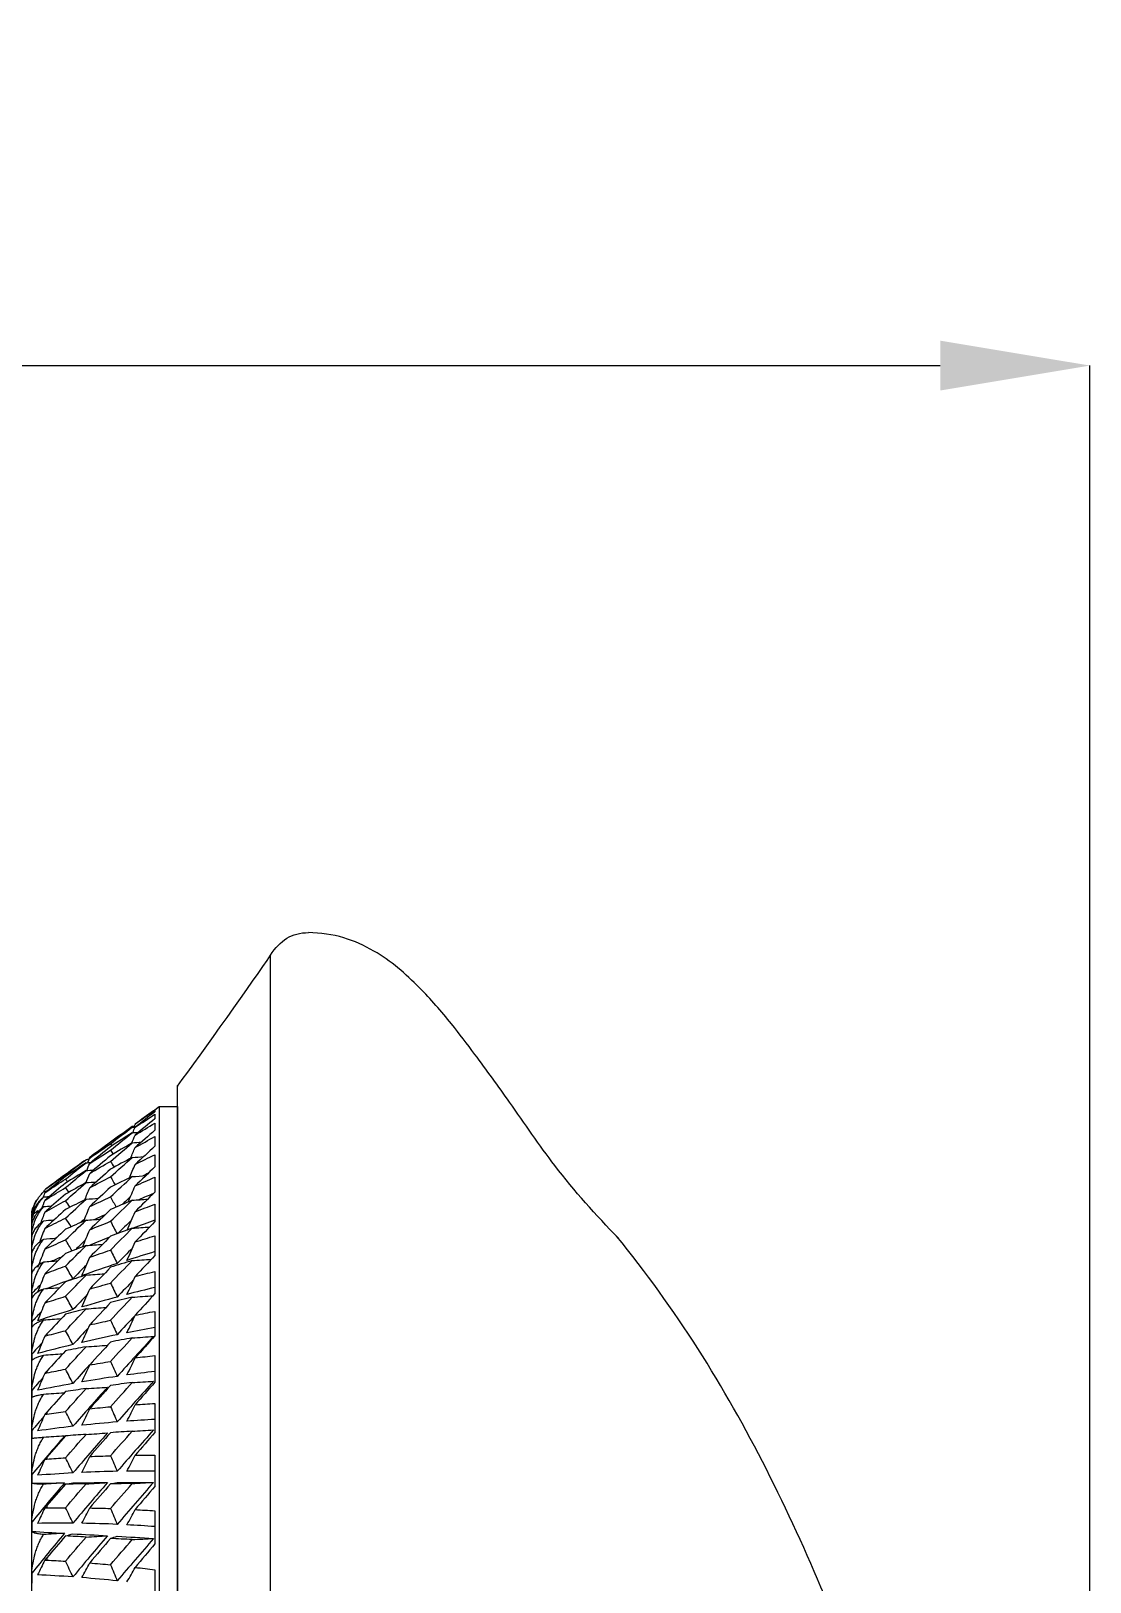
# Model space of a CAD drawing. Extents: x 541 to 1062, y 0 to 382.
# Drawn here: x 780.76 to 809.04, y 308.73 to 350.16 of the extents above; entities that cross this region are included whole.
import ezdxf

# ---------------------------------------------------------------- set-up
doc = ezdxf.new("R2010")
doc.units = 0
doc.header["$LTSCALE"] = 10
doc.header["$MEASUREMENT"] = 0
doc.header["$PDMODE"] = 3
doc.header["$PDSIZE"] = -10
doc.layers.get('0').update_dxf_attribs({"linetype": 'CONTINUOUS'})
doc.layers.get('DEFPOINTS').update_dxf_attribs({"linetype": 'CONTINUOUS'})
doc.layers.add('1', color=7, linetype='CONTINUOUS')
doc.styles.add('Daelim Dimension', font='')
doc.styles.get('Daelim Dimension').set_extended_font_data('NanumGothic')
doc.dimstyles.new('DEFAULT', dxfattribs={"dimscale": 2, "dimtxt": 2, "dimasz": 2, "dimexe": 0, "dimexo": 2, "dimgap": 1, "dimtad": 1, "dimdec": 1, "dimzin": 9, "dimdsep": 46, "dimtxsty": 'Daelim Dimension', "dimcen": 0.5, "dimclrd": 252, "dimclre": 252, "dimclrt": 3, "dimadec": 1, "dimazin": 0, "dimtfac": 1, "dimtdec": 1, "dimtix": 1, "dimtmove": 0, "dimatfit": 3, "dimfxl": 1, "dimtolj": 1, "dimtzin": 1, "dimlwd": 9, "dimlwe": 9, "dimarcsym": 0})

# ---------------------------------------------------------------- blocks, each defined once
blk = doc.blocks.new('*D9')
at = {"color": 5, "linetype": 'ByBlock', "lineweight": 9, "ltscale": 0.5, "transparency": 16777216}
for p, q in [((729.638, 97.539), (729.638, 341.221)), ((733.638, 341.221), (805.042, 341.221)), ((809.042, 265.765), (809.042, 341.221))]:
    blk.add_line(p, q, dxfattribs=at)
at = {"color": 5, "ltscale": 0.5, "transparency": 16777216}
for points in [[(733.638, 341.887), (733.638, 340.554), (729.638, 341.221)], [(805.042, 341.887), (805.042, 340.554), (809.042, 341.221)]]:
    blk.add_solid(points, dxfattribs=at)
at = {"layer": 'DEFPOINTS', "color": 0, "ltscale": 0.5, "transparency": 16777216}
for p in [(809.042, 341.221), (809.042, 261.765), (729.638, 93.539)]:
    blk.add_point(p, dxfattribs=at)
at = {"color": 7, "ltscale": 0.5, "transparency": 16777216, "insert": (769.34, 346.221), "char_height": 6, "attachment_point": 5, "style": 'Daelim Dimension'}
blk.add_mtext('\\A1;79.4', dxfattribs=at)

msp = doc.modelspace()

# ---------------------------------------------------------------- linework, layer by layer
at = {"layer": '1', "color": 7, "linetype": 'Continuous', "lineweight": 18}
for p, q in [((784.03, 321.317), (784.182, 321.427)), ((784.182, 321.427), (784.671, 321.427)), ((784.182, 321.427), (784.182, 230.722)), ((784.671, 321.427), (784.671, 243.767)), ((781.763, 319.669), (781.605, 319.555))]:
    msp.add_line(p, q, dxfattribs=at)
at = {"layer": '1', "color": 7, "linetype": 'Continuous', "lineweight": 13}
for p, q in [((781.183, 319.247), (781.183, 319.246)), ((781.183, 319.167), (781.183, 319.16)), ((781.183, 318.968), (781.183, 318.957)), ((781.183, 318.653), (781.183, 318.636)), ((781.183, 318.22), (781.183, 318.198)), ((781.183, 317.672), (781.183, 317.645)), ((781.183, 317.01), (781.183, 316.978)), ((781.183, 316.236), (781.183, 316.199)), ((781.183, 315.352), (781.183, 315.31)), ((781.183, 314.36), (781.183, 314.313)), ((781.183, 313.263), (781.183, 313.211)), ((781.183, 312.064), (781.183, 312.008)), ((781.183, 310.767), (781.183, 310.706)), ((781.183, 309.374), (781.183, 309.31))]:
    msp.add_line(p, q, dxfattribs=at)
at = {"layer": '1', "color": 7, "linetype": 'Continuous', "lineweight": 18}
msp.add_arc((781.771, 318.44), 1, 162.8793, 180, dxfattribs=at)
for points in [[(787.157, 325.47), (787.418, 325.869), (787.722, 326.074), (788.171, 326.074)], [(784.671, 321.97), (785.329, 322.862), (786.731, 324.82), (787.157, 325.47)], [(783.542, 320.96), (783.718, 321.086), (783.895, 321.212), (784.071, 321.336)], [(784.03, 321.317), (783.868, 321.199), (783.705, 321.08), (783.542, 320.96)], [(784.071, 321.287), (783.895, 321.15), (783.718, 321.012), (783.542, 320.874)], [(783.542, 320.874), (783.718, 320.991), (783.895, 321.107), (784.071, 321.222)], [(784.071, 321.103), (783.895, 320.958), (783.718, 320.812), (783.542, 320.665)], [(784.071, 321.336), (784.071, 321.326), (784.071, 321.31), (784.071, 321.287)], [(784.071, 321.222), (784.071, 321.189), (784.071, 321.149), (784.071, 321.103)], [(782.886, 320.486), (783.077, 320.624), (783.27, 320.762), (783.465, 320.901)], [(783.465, 320.876), (783.27, 320.741), (783.077, 320.607), (782.886, 320.472)], [(782.886, 320.433), (783.077, 320.581), (783.27, 320.728), (783.465, 320.876)], [(783.465, 320.729), (783.27, 320.604), (783.077, 320.479), (782.886, 320.355)], [(782.886, 320.259), (783.077, 320.416), (783.27, 320.572), (783.465, 320.729)], [(783.465, 320.901), (783.483, 320.902), (783.501, 320.903), (783.519, 320.905)], [(783.465, 320.876), (783.495, 320.878), (783.524, 320.881), (783.554, 320.883)], [(783.465, 320.729), (783.522, 320.733), (783.578, 320.738), (783.635, 320.742)], [(783.483, 320.73), (783.503, 320.778), (783.522, 320.826), (783.542, 320.874)], [(783.542, 320.96), (783.531, 320.933), (783.52, 320.906), (783.509, 320.88)], [(783.542, 320.665), (783.718, 320.773), (783.895, 320.879), (784.071, 320.985)], [(784.071, 320.796), (783.895, 320.642), (783.718, 320.488), (783.542, 320.334)], [(784.071, 320.985), (784.071, 320.928), (784.071, 320.865), (784.071, 320.796)], [(782.329, 320.075), (782.515, 320.213), (782.701, 320.35), (782.886, 320.486)], [(782.886, 320.472), (782.701, 320.333), (782.515, 320.193), (782.329, 320.051)], [(782.329, 320.051), (782.515, 320.18), (782.701, 320.307), (782.886, 320.433)], [(782.886, 320.355), (782.701, 320.206), (782.515, 320.057), (782.329, 319.907)], [(782.329, 319.907), (782.515, 320.025), (782.701, 320.143), (782.886, 320.259)], [(782.893, 320.477), (782.891, 320.48), (782.888, 320.483), (782.886, 320.486)], [(783.465, 320.459), (783.27, 320.344), (783.077, 320.23), (782.886, 320.115)], [(782.886, 319.964), (783.077, 320.129), (783.27, 320.294), (783.465, 320.459)], [(782.886, 320.433), (782.899, 320.415), (782.911, 320.397), (782.924, 320.379)], [(782.886, 320.259), (782.908, 320.225), (782.931, 320.19), (782.953, 320.155)], [(783.422, 320.045), (783.462, 320.141), (783.502, 320.237), (783.542, 320.334)], [(783.455, 320.453), (783.484, 320.524), (783.513, 320.594), (783.542, 320.665)], [(783.465, 320.459), (783.546, 320.465), (783.626, 320.472), (783.707, 320.478)], [(783.542, 320.334), (783.718, 320.432), (783.895, 320.529), (784.071, 320.625)], [(784.071, 320.366), (783.895, 320.205), (783.718, 320.044), (783.542, 319.881)], [(784.071, 320.625), (784.071, 320.545), (784.071, 320.458), (784.071, 320.366)], [(781.686, 319.603), (781.865, 319.737), (782.047, 319.872), (782.232, 320.008)], [(782.232, 319.924), (782.046, 319.801), (781.864, 319.679), (781.686, 319.558)], [(781.686, 319.492), (781.865, 319.634), (782.047, 319.778), (782.232, 319.924)], [(782.232, 320.008), (782.073, 319.894), (781.917, 319.781), (781.763, 319.67)], [(782.314, 320.014), (782.287, 320.012), (782.259, 320.01), (782.232, 320.008)], [(782.232, 319.924), (782.275, 319.927), (782.319, 319.931), (782.363, 319.934)], [(782.255, 319.721), (782.28, 319.783), (782.304, 319.845), (782.329, 319.907)], [(782.28, 319.927), (782.296, 319.969), (782.312, 320.01), (782.329, 320.051)], [(782.329, 320.075), (782.321, 320.055), (782.312, 320.034), (782.304, 320.014)], [(782.886, 320.115), (782.701, 319.958), (782.515, 319.801), (782.329, 319.642)], [(782.329, 319.642), (782.515, 319.751), (782.701, 319.858), (782.886, 319.964)], [(783.465, 320.068), (783.27, 319.964), (783.077, 319.859), (782.886, 319.755)], [(782.886, 319.549), (783.077, 319.722), (783.27, 319.895), (783.465, 320.068)], [(782.886, 319.964), (782.918, 319.912), (782.949, 319.859), (782.981, 319.807)], [(783.39, 319.52), (783.441, 319.64), (783.491, 319.761), (783.542, 319.881)], [(783.465, 320.068), (783.567, 320.076), (783.669, 320.083), (783.771, 320.091)], [(783.542, 319.881), (783.718, 319.969), (783.895, 320.056), (784.071, 320.142)], [(784.071, 320.142), (784.071, 320.039), (784.071, 319.93), (784.071, 319.814)], [(781.183, 319.246), (781.351, 319.366), (781.519, 319.485), (781.686, 319.603)], [(781.686, 319.558), (781.518, 319.428), (781.351, 319.298), (781.183, 319.167)], [(781.606, 319.555), (781.465, 319.453), (781.324, 319.35), (781.183, 319.247)], [(781.183, 319.16), (781.351, 319.272), (781.519, 319.382), (781.686, 319.492)], [(782.232, 319.719), (782.046, 319.606), (781.864, 319.494), (781.686, 319.383)], [(781.686, 319.261), (781.865, 319.413), (782.047, 319.565), (782.232, 319.719)], [(781.686, 319.603), (781.694, 319.593), (781.702, 319.584), (781.71, 319.574)], [(781.742, 319.418), (781.724, 319.442), (781.705, 319.467), (781.686, 319.492)], [(782.23, 319.394), (782.263, 319.477), (782.296, 319.559), (782.329, 319.642)], [(782.232, 319.719), (782.301, 319.725), (782.37, 319.73), (782.439, 319.736)], [(782.886, 319.755), (782.701, 319.59), (782.515, 319.425), (782.329, 319.258)], [(782.329, 319.258), (782.515, 319.356), (782.701, 319.453), (782.886, 319.549)], [(783.465, 319.556), (783.27, 319.462), (783.077, 319.369), (782.886, 319.276)], [(782.886, 319.014), (783.077, 319.195), (783.27, 319.375), (783.465, 319.556)], [(782.886, 319.549), (782.927, 319.478), (782.967, 319.406), (783.008, 319.335)], [(783.397, 319.537), (783.386, 319.527), (783.376, 319.518), (783.365, 319.508)], [(783.465, 319.556), (783.586, 319.565), (783.708, 319.574), (783.829, 319.583)], [(784.071, 319.814), (783.895, 319.647), (783.718, 319.478), (783.542, 319.309)], [(783.542, 319.309), (783.718, 319.387), (783.895, 319.463), (784.071, 319.539)], [(783.893, 319.645), (783.848, 319.623), (783.803, 319.601), (783.758, 319.579)], [(784.071, 319.539), (784.071, 319.413), (784.071, 319.281), (784.071, 319.143)], [(781.129, 319.121), (781.111, 319.075), (781.094, 319.03), (781.077, 318.984)], [(781.117, 319.172), (781.109, 319.172), (781.102, 319.171), (781.095, 319.171)], [(781.166, 319.153), (781.142, 319.151), (781.118, 319.149), (781.095, 319.147)], [(781.242, 319.017), (781.193, 319.013), (781.144, 319.009), (781.095, 319.005)], [(781.129, 319.204), (781.122, 319.185), (781.115, 319.167), (781.108, 319.148)], [(781.183, 319.247), (781.165, 319.233), (781.147, 319.219), (781.129, 319.204)], [(781.129, 319.204), (781.147, 319.219), (781.165, 319.233), (781.183, 319.246)], [(781.183, 319.167), (781.165, 319.152), (781.147, 319.137), (781.129, 319.121)], [(781.129, 319.121), (781.147, 319.135), (781.165, 319.148), (781.183, 319.16)], [(781.686, 319.383), (781.518, 319.246), (781.351, 319.107), (781.183, 318.968)], [(781.183, 318.957), (781.351, 319.059), (781.519, 319.161), (781.686, 319.261)], [(781.686, 319.089), (781.518, 318.945), (781.351, 318.799), (781.183, 318.653)], [(782.232, 319.395), (782.046, 319.292), (781.864, 319.19), (781.686, 319.089)], [(781.686, 318.913), (781.865, 319.072), (782.047, 319.233), (782.232, 319.395)], [(781.773, 319.139), (781.744, 319.179), (781.715, 319.22), (781.686, 319.261)], [(782.199, 318.936), (782.242, 319.043), (782.286, 319.151), (782.329, 319.258)], [(782.232, 319.395), (782.323, 319.402), (782.415, 319.41), (782.507, 319.417)], [(782.886, 319.276), (782.701, 319.103), (782.515, 318.93), (782.329, 318.755)], [(782.329, 318.755), (782.515, 318.843), (782.701, 318.929), (782.886, 319.014)], [(782.886, 319.014), (782.936, 318.923), (782.985, 318.832), (783.034, 318.741)], [(783.419, 319.02), (783.345, 318.951), (783.272, 318.881), (783.199, 318.812)], [(783.359, 318.88), (783.42, 319.023), (783.481, 319.166), (783.542, 319.309)], [(784.071, 319.143), (783.895, 318.969), (783.718, 318.794), (783.542, 318.618)], [(784.034, 319.106), (783.904, 319.051), (783.775, 318.996), (783.645, 318.94)], [(780.782, 318.586), (780.79, 318.639), (780.801, 318.688), (780.815, 318.734)], [(780.948, 318.645), (780.892, 318.601), (780.837, 318.558), (780.782, 318.515)], [(781.129, 318.602), (781.088, 318.496), (781.047, 318.39), (781.007, 318.284)], [(781.129, 318.92), (781.099, 318.842), (781.069, 318.764), (781.039, 318.686)], [(781.31, 318.763), (781.238, 318.757), (781.166, 318.752), (781.095, 318.746)], [(781.183, 318.968), (781.165, 318.953), (781.147, 318.937), (781.129, 318.92)], [(781.129, 318.92), (781.147, 318.933), (781.165, 318.946), (781.183, 318.957)], [(781.183, 318.653), (781.165, 318.637), (781.147, 318.62), (781.129, 318.602)], [(781.129, 318.602), (781.147, 318.614), (781.165, 318.626), (781.183, 318.636)], [(781.183, 318.636), (781.351, 318.729), (781.519, 318.821), (781.686, 318.913)], [(781.686, 318.678), (781.518, 318.526), (781.351, 318.373), (781.183, 318.22)], [(782.232, 318.952), (782.046, 318.86), (781.864, 318.768), (781.686, 318.678)], [(781.686, 318.447), (781.865, 318.614), (782.047, 318.782), (782.232, 318.952)], [(781.803, 318.737), (781.764, 318.796), (781.725, 318.854), (781.686, 318.913)], [(782.17, 318.365), (782.223, 318.495), (782.276, 318.625), (782.329, 318.755)], [(782.232, 318.952), (782.344, 318.961), (782.456, 318.97), (782.568, 318.978)], [(782.886, 318.677), (782.701, 318.498), (782.515, 318.317), (782.329, 318.136)], [(783.465, 318.925), (783.27, 318.842), (783.077, 318.76), (782.886, 318.677)], [(782.886, 318.362), (783.077, 318.549), (783.27, 318.737), (783.465, 318.925)], [(783.329, 318.126), (783.4, 318.29), (783.471, 318.454), (783.542, 318.618)], [(783.465, 318.925), (783.604, 318.935), (783.743, 318.945), (783.882, 318.955)], [(783.542, 318.618), (783.718, 318.685), (783.895, 318.751), (784.071, 318.816)], [(784.071, 318.816), (784.071, 318.668), (784.071, 318.514), (784.071, 318.354)], [(780.782, 318.586), (780.782, 318.585), (780.782, 318.583), (780.782, 318.581)], [(780.782, 318.515), (780.782, 318.507), (780.782, 318.498), (780.782, 318.489)], [(780.782, 318.328), (780.782, 318.313), (780.782, 318.297), (780.782, 318.28)], [(781.371, 318.391), (781.279, 318.384), (781.187, 318.377), (781.095, 318.37)], [(781.183, 318.22), (781.165, 318.203), (781.147, 318.186), (781.129, 318.168)], [(781.129, 318.168), (781.147, 318.179), (781.165, 318.189), (781.183, 318.198)], [(781.183, 318.198), (781.351, 318.282), (781.519, 318.365), (781.686, 318.447)], [(781.832, 318.215), (781.783, 318.292), (781.735, 318.369), (781.686, 318.447)], [(782.232, 318.392), (782.046, 318.31), (781.864, 318.23), (781.686, 318.15)], [(781.686, 317.865), (781.865, 318.039), (782.047, 318.215), (782.232, 318.392)], [(782.197, 318.432), (782.16, 318.397), (782.122, 318.363), (782.085, 318.328)], [(782.232, 318.392), (782.362, 318.402), (782.493, 318.412), (782.623, 318.422)], [(782.329, 318.136), (782.515, 318.213), (782.701, 318.288), (782.886, 318.362)], [(782.739, 318.537), (782.649, 318.496), (782.56, 318.455), (782.47, 318.413)], [(782.886, 318.362), (782.944, 318.25), (783.002, 318.139), (783.059, 318.027)], [(783.443, 318.389), (783.323, 318.271), (783.203, 318.154), (783.084, 318.036)], [(783.465, 318.176), (783.62, 318.187), (783.776, 318.199), (783.931, 318.21)], [(784.071, 318.395), (783.877, 318.324), (783.683, 318.253), (783.489, 318.179)], [(784.071, 318.354), (783.895, 318.173), (783.718, 317.992), (783.542, 317.81)], [(780.782, 318.025), (780.782, 318.002), (780.782, 317.979), (780.782, 317.956)], [(781.129, 318.168), (781.078, 318.038), (781.028, 317.908), (780.978, 317.778)], [(781.426, 317.903), (781.316, 317.895), (781.205, 317.886), (781.095, 317.877)], [(781.686, 318.15), (781.518, 317.991), (781.351, 317.832), (781.183, 317.672)], [(781.183, 317.645), (781.351, 317.719), (781.519, 317.793), (781.686, 317.865)], [(781.451, 317.927), (781.433, 317.919), (781.416, 317.91), (781.398, 317.901)], [(781.86, 317.573), (781.802, 317.67), (781.744, 317.768), (781.686, 317.865)], [(782.217, 317.867), (782.129, 317.781), (782.042, 317.695), (781.956, 317.61)], [(782.141, 317.681), (782.204, 317.833), (782.266, 317.984), (782.329, 318.136)], [(782.886, 317.963), (782.701, 317.776), (782.515, 317.589), (782.329, 317.401)], [(782.857, 317.935), (782.684, 317.867), (782.51, 317.797), (782.335, 317.726)], [(783.465, 318.176), (783.27, 318.105), (783.077, 318.034), (782.886, 317.963)], [(782.886, 317.594), (783.077, 317.788), (783.27, 317.982), (783.465, 318.176)], [(783.325, 317.319), (783.398, 317.483), (783.47, 317.647), (783.542, 317.81)], [(783.542, 317.81), (783.718, 317.867), (783.895, 317.922), (784.071, 317.976)], [(784.071, 317.976), (784.071, 317.807), (784.071, 317.631), (784.071, 317.449)], [(780.782, 317.607), (780.782, 317.578), (780.782, 317.547), (780.782, 317.516)], [(781.129, 317.618), (781.065, 317.455), (781.001, 317.292), (780.937, 317.129)], [(781.183, 317.672), (781.165, 317.655), (781.147, 317.636), (781.129, 317.618)], [(781.129, 317.618), (781.147, 317.628), (781.165, 317.637), (781.183, 317.645)], [(781.686, 317.506), (781.518, 317.341), (781.351, 317.176), (781.183, 317.01)], [(781.592, 317.415), (781.491, 317.372), (781.392, 317.329), (781.294, 317.286)], [(782.232, 317.716), (782.046, 317.645), (781.864, 317.575), (781.686, 317.506)], [(781.686, 317.168), (781.865, 317.349), (782.047, 317.531), (782.232, 317.716)], [(782.123, 316.912), (782.192, 317.075), (782.26, 317.238), (782.329, 317.401)], [(782.232, 317.716), (782.379, 317.727), (782.527, 317.738), (782.674, 317.749)], [(782.329, 317.401), (782.515, 317.467), (782.701, 317.531), (782.886, 317.594)], [(782.886, 317.594), (782.946, 317.474), (783.005, 317.354), (783.064, 317.234)], [(783.47, 317.647), (783.334, 317.509), (783.199, 317.372), (783.064, 317.234)], [(784.071, 317.552), (783.823, 317.477), (783.574, 317.399), (783.325, 317.319)], [(784.071, 317.449), (783.895, 317.263), (783.718, 317.076), (783.542, 316.888)], [(780.782, 317.075), (780.782, 317.039), (780.782, 317.002), (780.782, 316.964)], [(781.129, 316.954), (781.065, 316.793), (781.001, 316.633), (780.937, 316.472)], [(781.477, 317.3), (781.349, 317.29), (781.222, 317.28), (781.095, 317.271)], [(781.183, 317.01), (781.165, 316.992), (781.147, 316.973), (781.129, 316.954)], [(781.129, 316.954), (781.147, 316.963), (781.165, 316.971), (781.183, 316.978)], [(781.183, 316.978), (781.351, 317.042), (781.519, 317.106), (781.686, 317.168)], [(781.882, 316.826), (781.817, 316.94), (781.751, 317.054), (781.686, 317.168)], [(782.24, 317.191), (782.119, 317.069), (782, 316.947), (781.882, 316.826)], [(783.064, 317.234), (782.751, 317.131), (782.437, 317.024), (782.123, 316.912)], [(782.232, 316.925), (782.395, 316.937), (782.558, 316.949), (782.721, 316.961)], [(782.886, 317.133), (782.701, 316.94), (782.515, 316.747), (782.329, 316.553)], [(783.465, 317.312), (783.27, 317.252), (783.077, 317.193), (782.886, 317.133)], [(782.886, 316.712), (783.077, 316.912), (783.27, 317.112), (783.465, 317.312)], [(783.465, 317.312), (783.635, 317.324), (783.806, 317.336), (783.976, 317.348)], [(783.542, 316.888), (783.718, 316.934), (783.895, 316.979), (784.071, 317.022)], [(784.071, 317.022), (784.071, 316.831), (784.071, 316.633), (784.071, 316.43)], [(781.015, 316.669), (780.936, 316.59), (780.859, 316.51), (780.782, 316.431)], [(781.523, 316.583), (781.38, 316.572), (781.237, 316.562), (781.095, 316.551)], [(781.882, 316.826), (781.63, 316.735), (781.388, 316.645), (781.155, 316.556)], [(781.686, 316.749), (781.518, 316.578), (781.351, 316.407), (781.183, 316.236)], [(782.232, 316.925), (782.046, 316.866), (781.864, 316.807), (781.686, 316.749)], [(781.686, 316.359), (781.865, 316.546), (782.047, 316.735), (782.232, 316.925)], [(782.123, 316.074), (782.192, 316.234), (782.26, 316.393), (782.329, 316.553)], [(782.329, 316.553), (782.515, 316.607), (782.701, 316.661), (782.886, 316.712)], [(782.886, 316.712), (782.946, 316.588), (783.005, 316.463), (783.064, 316.339)], [(783.5, 316.797), (783.354, 316.644), (783.209, 316.491), (783.064, 316.339)], [(783.325, 316.408), (783.398, 316.568), (783.47, 316.728), (783.542, 316.888)], [(784.071, 316.595), (783.823, 316.535), (783.574, 316.473), (783.325, 316.408)], [(780.782, 316.431), (780.782, 316.388), (780.782, 316.344), (780.782, 316.299)], [(781.129, 316.178), (781.065, 316.02), (781.001, 315.863), (780.937, 315.706)], [(781.183, 316.236), (781.165, 316.217), (781.147, 316.198), (781.129, 316.178)], [(781.129, 316.178), (781.147, 316.186), (781.165, 316.193), (781.183, 316.199)], [(781.183, 316.199), (781.351, 316.253), (781.519, 316.306), (781.686, 316.359)], [(781.882, 316.002), (781.817, 316.121), (781.751, 316.24), (781.686, 316.359)], [(782.266, 316.407), (782.136, 316.271), (782.008, 316.136), (781.882, 316.002)], [(783.064, 316.339), (782.751, 316.255), (782.437, 316.167), (782.123, 316.074)], [(782.886, 316.191), (782.701, 315.992), (782.515, 315.793), (782.329, 315.594)], [(783.465, 316.335), (783.27, 316.287), (783.077, 316.239), (782.886, 316.191)], [(782.886, 315.719), (783.077, 315.924), (783.27, 316.129), (783.465, 316.335)], [(783.465, 316.335), (783.65, 316.348), (783.834, 316.361), (784.019, 316.373)], [(784.071, 316.43), (783.895, 316.239), (783.718, 316.047), (783.542, 315.854)], [(781.033, 315.943), (780.948, 315.854), (780.865, 315.765), (780.782, 315.677)], [(781.882, 316.002), (781.551, 315.903), (781.236, 315.803), (780.937, 315.706)], [(781.566, 315.755), (781.409, 315.743), (781.252, 315.732), (781.095, 315.72)], [(781.686, 315.88), (781.518, 315.705), (781.351, 315.528), (781.183, 315.352)], [(782.232, 316.023), (782.046, 315.975), (781.864, 315.927), (781.686, 315.88)], [(781.686, 315.439), (781.865, 315.632), (782.047, 315.826), (782.232, 316.023)], [(782.232, 316.023), (782.41, 316.036), (782.588, 316.049), (782.765, 316.061)], [(782.329, 315.594), (782.515, 315.637), (782.701, 315.679), (782.886, 315.719)], [(782.886, 315.719), (782.946, 315.59), (783.005, 315.462), (783.064, 315.333)], [(783.535, 315.841), (783.377, 315.671), (783.22, 315.502), (783.064, 315.333)], [(783.325, 315.386), (783.398, 315.542), (783.47, 315.698), (783.542, 315.854)], [(783.542, 315.854), (783.718, 315.889), (783.895, 315.923), (784.071, 315.955)], [(784.071, 315.955), (784.071, 315.743), (784.071, 315.525), (784.071, 315.301)], [(780.782, 315.677), (780.782, 315.626), (780.782, 315.575), (780.782, 315.524)], [(781.129, 315.292), (781.065, 315.138), (781.001, 314.984), (780.937, 314.83)], [(781.183, 315.352), (781.165, 315.332), (781.147, 315.312), (781.129, 315.292)], [(781.129, 315.292), (781.147, 315.299), (781.165, 315.305), (781.183, 315.31)], [(781.183, 315.31), (781.351, 315.354), (781.519, 315.397), (781.686, 315.439)], [(781.882, 315.069), (781.817, 315.192), (781.751, 315.316), (781.686, 315.439)], [(782.295, 315.518), (782.156, 315.368), (782.018, 315.218), (781.882, 315.069)], [(782.123, 315.126), (782.192, 315.282), (782.26, 315.438), (782.329, 315.594)], [(783.064, 315.333), (782.751, 315.269), (782.437, 315.2), (782.123, 315.126)], [(784.036, 315.286), (783.707, 314.929), (783.383, 314.574), (783.064, 314.22)], [(784.071, 315.527), (783.823, 315.482), (783.574, 315.436), (783.325, 315.386)], [(783.465, 315.248), (783.655, 315.261), (783.846, 315.273), (784.036, 315.286)], [(784.071, 315.301), (783.895, 315.105), (783.718, 314.909), (783.542, 314.712)], [(781.053, 315.111), (780.962, 315.011), (780.871, 314.912), (780.782, 314.814)], [(781.882, 315.069), (781.551, 314.99), (781.236, 314.91), (780.937, 314.83)], [(781.686, 314.902), (781.518, 314.722), (781.351, 314.541), (781.183, 314.36)], [(782.232, 315.011), (782.046, 314.975), (781.864, 314.938), (781.686, 314.902)], [(781.686, 314.411), (781.865, 314.609), (782.047, 314.809), (782.232, 315.011)], [(782.232, 315.011), (782.423, 315.024), (782.614, 315.038), (782.805, 315.051)], [(782.886, 315.138), (782.701, 314.935), (782.515, 314.731), (782.329, 314.527)], [(783.465, 315.248), (783.27, 315.212), (783.077, 315.175), (782.886, 315.138)], [(782.886, 314.617), (783.077, 314.827), (783.27, 315.037), (783.465, 315.248)], [(780.782, 314.814), (780.782, 314.756), (780.782, 314.699), (780.782, 314.64)], [(781.607, 314.817), (781.436, 314.805), (781.265, 314.793), (781.095, 314.781)], [(782.325, 314.524), (782.175, 314.358), (782.027, 314.193), (781.882, 314.029)], [(782.123, 314.072), (782.192, 314.223), (782.26, 314.375), (782.329, 314.527)], [(782.329, 314.527), (782.515, 314.558), (782.701, 314.588), (782.886, 314.617)], [(782.886, 314.617), (782.946, 314.485), (783.005, 314.352), (783.064, 314.22)], [(783.325, 314.257), (783.398, 314.408), (783.47, 314.56), (783.542, 314.712)], [(783.542, 314.712), (783.718, 314.735), (783.895, 314.758), (784.071, 314.779)], [(784.071, 314.779), (784.071, 314.547), (784.071, 314.308), (784.071, 314.064)], [(781.077, 314.177), (780.977, 314.066), (780.879, 313.955), (780.782, 313.844)], [(781.129, 314.299), (781.065, 314.148), (781.001, 313.998), (780.937, 313.848)], [(781.183, 314.36), (781.165, 314.34), (781.147, 314.319), (781.129, 314.299)], [(781.129, 314.299), (781.147, 314.304), (781.165, 314.309), (781.183, 314.313)], [(781.183, 314.313), (781.351, 314.347), (781.519, 314.38), (781.686, 314.411)], [(781.882, 314.029), (781.817, 314.157), (781.751, 314.284), (781.686, 314.411)], [(783.064, 314.22), (782.751, 314.175), (782.437, 314.126), (782.123, 314.072)], [(783.465, 314.053), (783.27, 314.029), (783.077, 314.004), (782.886, 313.979)], [(782.886, 313.409), (783.077, 313.623), (783.27, 313.838), (783.465, 314.053)], [(784.036, 314.09), (783.707, 313.726), (783.383, 313.364), (783.064, 313.002)], [(784.071, 314.35), (783.823, 314.322), (783.574, 314.291), (783.325, 314.257)], [(783.465, 314.053), (783.655, 314.066), (783.846, 314.078), (784.036, 314.09)], [(784.071, 314.064), (783.895, 313.864), (783.718, 313.664), (783.542, 313.463)], [(780.782, 313.844), (780.782, 313.781), (780.782, 313.716), (780.782, 313.651)], [(781.882, 314.029), (781.551, 313.97), (781.236, 313.91), (780.937, 313.848)], [(781.645, 313.774), (781.462, 313.761), (781.278, 313.748), (781.095, 313.736)], [(781.686, 313.818), (781.518, 313.634), (781.351, 313.448), (781.183, 313.263)], [(782.232, 313.892), (782.046, 313.868), (781.864, 313.843), (781.686, 313.818)], [(781.686, 313.278), (781.865, 313.481), (782.047, 313.686), (782.232, 313.892)], [(782.805, 313.931), (782.488, 313.577), (782.18, 313.228), (781.882, 312.886)], [(782.232, 313.892), (782.423, 313.905), (782.614, 313.918), (782.805, 313.931)], [(782.886, 313.979), (782.701, 313.771), (782.515, 313.563), (782.329, 313.354)], [(781.183, 313.263), (781.165, 313.242), (781.147, 313.222), (781.129, 313.2)], [(781.183, 313.211), (781.351, 313.235), (781.519, 313.257), (781.686, 313.278)], [(781.882, 312.886), (781.817, 313.017), (781.751, 313.148), (781.686, 313.278)], [(782.123, 312.913), (782.192, 313.06), (782.26, 313.207), (782.329, 313.354)], [(782.329, 313.354), (782.515, 313.374), (782.701, 313.392), (782.886, 313.409)], [(782.886, 313.409), (782.946, 313.274), (783.005, 313.138), (783.064, 313.002)], [(783.325, 313.023), (783.398, 313.169), (783.47, 313.316), (783.542, 313.463)], [(783.542, 313.463), (783.718, 313.476), (783.895, 313.487), (784.071, 313.497)], [(784.071, 313.497), (784.071, 313.245), (784.071, 312.987), (784.071, 312.724)], [(781.104, 313.145), (780.996, 313.02), (780.888, 312.895), (780.782, 312.771)], [(781.129, 313.2), (781.065, 313.055), (781.001, 312.909), (780.937, 312.763)], [(781.882, 312.886), (781.551, 312.847), (781.236, 312.806), (780.937, 312.763)], [(781.129, 313.2), (781.147, 313.205), (781.165, 313.209), (781.183, 313.211)], [(783.064, 313.002), (782.751, 312.977), (782.437, 312.947), (782.123, 312.913)], [(784.071, 313.069), (783.823, 313.056), (783.574, 313.041), (783.325, 313.023)], [(780.782, 312.771), (780.782, 312.701), (780.782, 312.631), (780.782, 312.559)], [(781.655, 312.624), (781.355, 312.277), (781.064, 311.935), (780.782, 311.598)], [(781.655, 312.624), (781.468, 312.612), (781.281, 312.599), (781.095, 312.587)], [(781.686, 312.631), (781.518, 312.442), (781.351, 312.253), (781.183, 312.064)], [(782.232, 312.67), (782.046, 312.657), (781.864, 312.644), (781.686, 312.631)], [(781.686, 312.044), (781.865, 312.251), (782.047, 312.459), (782.232, 312.67)], [(782.805, 312.708), (782.488, 312.346), (782.18, 311.991), (781.882, 311.641)], [(782.232, 312.67), (782.423, 312.683), (782.614, 312.695), (782.805, 312.708)], [(782.886, 312.716), (782.701, 312.504), (782.515, 312.292), (782.329, 312.079)], [(783.465, 312.754), (783.27, 312.742), (783.077, 312.729), (782.886, 312.716)], [(782.886, 312.099), (783.077, 312.317), (783.27, 312.535), (783.465, 312.754)], [(784.036, 312.79), (783.707, 312.42), (783.383, 312.051), (783.064, 311.684)], [(783.465, 312.754), (783.655, 312.766), (783.846, 312.778), (784.036, 312.79)], [(784.071, 312.724), (783.895, 312.52), (783.718, 312.316), (783.542, 312.112)], [(781.129, 312.001), (781.065, 311.859), (781.001, 311.718), (780.937, 311.577)], [(781.183, 312.064), (781.165, 312.043), (781.147, 312.022), (781.129, 312.001)], [(781.129, 312.001), (781.147, 312.004), (781.165, 312.007), (781.183, 312.008)], [(781.183, 312.008), (781.351, 312.021), (781.519, 312.033), (781.686, 312.044)], [(781.882, 311.641), (781.817, 311.775), (781.751, 311.909), (781.686, 312.044)], [(782.123, 311.653), (782.192, 311.795), (782.26, 311.937), (782.329, 312.079)], [(782.329, 312.079), (782.515, 312.087), (782.701, 312.094), (782.886, 312.099)], [(782.886, 312.099), (782.946, 311.961), (783.005, 311.822), (783.064, 311.684)], [(783.325, 311.687), (783.398, 311.829), (783.47, 311.97), (783.542, 312.112)], [(783.542, 312.112), (783.718, 312.113), (783.895, 312.113), (784.071, 312.112)], [(784.071, 312.112), (784.071, 311.841), (784.071, 311.564), (784.071, 311.282)], [(780.782, 311.598), (780.782, 311.522), (780.782, 311.445), (780.782, 311.367)], [(781.882, 311.641), (781.551, 311.623), (781.236, 311.601), (780.937, 311.577)], [(783.064, 311.684), (782.751, 311.678), (782.437, 311.668), (782.123, 311.653)], [(784.071, 311.687), (783.823, 311.69), (783.574, 311.69), (783.325, 311.687)], [(780.782, 311.367), (781.064, 311.369), (781.355, 311.372), (781.655, 311.374)], [(781.655, 311.374), (781.355, 311.02), (781.064, 310.671), (780.782, 310.327)], [(781.655, 311.374), (781.468, 311.362), (781.281, 311.35), (781.095, 311.338)], [(781.686, 311.343), (781.518, 311.151), (781.351, 310.959), (781.183, 310.767)], [(781.686, 311.343), (781.751, 311.354), (781.816, 311.365), (781.881, 311.376)], [(782.232, 311.348), (782.046, 311.346), (781.864, 311.344), (781.686, 311.343)], [(781.686, 310.711), (781.865, 310.921), (782.047, 311.133), (782.232, 311.348)], [(781.881, 311.376), (782.18, 311.379), (782.488, 311.381), (782.805, 311.384)], [(782.805, 311.384), (782.488, 311.016), (782.18, 310.654), (781.882, 310.299)], [(782.232, 311.348), (782.423, 311.36), (782.614, 311.372), (782.805, 311.384)], [(782.886, 311.352), (782.701, 311.137), (782.515, 310.921), (782.329, 310.705)], [(782.886, 311.352), (782.946, 311.363), (783.005, 311.374), (783.064, 311.385)], [(783.465, 311.355), (783.27, 311.354), (783.077, 311.353), (782.886, 311.352)], [(782.886, 310.691), (783.077, 310.912), (783.27, 311.133), (783.465, 311.355)], [(784.036, 311.389), (783.707, 311.014), (783.383, 310.64), (783.064, 310.267)], [(783.064, 311.385), (783.383, 311.387), (783.707, 311.389), (784.036, 311.389)], [(783.465, 311.355), (783.655, 311.366), (783.846, 311.378), (784.036, 311.389)], [(784.071, 311.282), (783.895, 311.076), (783.718, 310.869), (783.542, 310.662)], [(781.183, 310.767), (781.165, 310.745), (781.147, 310.724), (781.129, 310.702)], [(780.782, 310.327), (780.782, 310.245), (780.782, 310.162), (780.782, 310.079)], [(781.129, 310.702), (781.065, 310.566), (781.001, 310.43), (780.937, 310.294)], [(781.129, 310.702), (781.147, 310.705), (781.165, 310.706), (781.183, 310.706)], [(781.183, 310.706), (781.351, 310.709), (781.519, 310.71), (781.686, 310.711)], [(781.882, 310.299), (781.817, 310.436), (781.751, 310.573), (781.686, 310.711)], [(782.123, 310.296), (782.192, 310.432), (782.26, 310.569), (782.329, 310.705)], [(782.329, 310.705), (782.515, 310.702), (782.701, 310.697), (782.886, 310.691)], [(782.886, 310.691), (782.946, 310.55), (783.005, 310.408), (783.064, 310.267)], [(783.325, 310.254), (783.398, 310.39), (783.47, 310.526), (783.542, 310.662)], [(783.542, 310.662), (783.718, 310.652), (783.895, 310.641), (784.071, 310.629)], [(784.071, 310.629), (784.071, 310.339), (784.071, 310.044), (784.071, 309.745)], [(780.782, 310.079), (781.064, 310.062), (781.355, 310.045), (781.655, 310.028)], [(781.655, 310.028), (781.355, 309.667), (781.064, 309.312), (780.782, 308.962)], [(781.882, 310.299), (781.551, 310.302), (781.236, 310.3), (780.937, 310.294)], [(781.655, 310.028), (781.468, 310.016), (781.281, 310.004), (781.095, 309.993)], [(781.686, 309.958), (781.518, 309.764), (781.351, 309.569), (781.183, 309.374)], [(781.686, 309.958), (781.751, 309.977), (781.816, 309.996), (781.881, 310.015)], [(782.232, 309.928), (782.046, 309.938), (781.864, 309.948), (781.686, 309.958)], [(781.686, 309.282), (781.865, 309.496), (782.047, 309.711), (782.232, 309.928)], [(781.881, 310.015), (782.18, 309.998), (782.488, 309.981), (782.805, 309.963)], [(782.805, 309.963), (782.488, 309.59), (782.18, 309.223), (781.882, 308.863)], [(783.064, 310.267), (782.751, 310.281), (782.437, 310.291), (782.123, 310.296)], [(782.232, 309.928), (782.423, 309.94), (782.614, 309.951), (782.805, 309.963)], [(782.886, 309.892), (782.946, 309.911), (783.005, 309.93), (783.064, 309.948)], [(783.064, 309.948), (783.383, 309.93), (783.707, 309.911), (784.036, 309.892)], [(784.071, 310.207), (783.823, 310.225), (783.574, 310.241), (783.325, 310.254)], [(782.886, 309.892), (782.701, 309.674), (782.515, 309.455), (782.329, 309.237)], [(783.465, 309.859), (783.27, 309.87), (783.077, 309.881), (782.886, 309.892)], [(782.886, 309.187), (783.077, 309.411), (783.27, 309.634), (783.465, 309.859)], [(784.036, 309.892), (783.707, 309.512), (783.383, 309.133), (783.064, 308.757)], [(783.465, 309.859), (783.655, 309.87), (783.846, 309.881), (784.036, 309.892)], [(784.071, 309.745), (783.895, 309.536), (783.718, 309.326), (783.542, 309.117)], [(781.129, 309.309), (781.065, 309.178), (781.001, 309.048), (780.937, 308.917)], [(781.183, 309.374), (781.165, 309.353), (781.147, 309.331), (781.129, 309.309)], [(781.129, 309.309), (781.147, 309.31), (781.165, 309.31), (781.183, 309.31)], [(781.183, 309.31), (781.351, 309.302), (781.519, 309.293), (781.686, 309.282)], [(781.882, 308.863), (781.817, 309.002), (781.751, 309.142), (781.686, 309.282)], [(782.123, 308.844), (782.192, 308.975), (782.26, 309.106), (782.329, 309.237)], [(782.329, 309.237), (782.515, 309.222), (782.701, 309.205), (782.886, 309.187)], [(782.886, 309.187), (782.946, 309.044), (783.005, 308.9), (783.064, 308.757)], [(783.325, 308.728), (783.398, 308.857), (783.47, 308.987), (783.542, 309.117)], [(783.542, 309.117), (783.718, 309.096), (783.895, 309.074), (784.071, 309.051)], [(780.782, 308.962), (780.782, 308.874), (780.782, 308.786), (780.782, 308.697)], [(781.882, 308.863), (781.551, 308.886), (781.236, 308.904), (780.937, 308.917)], [(783.064, 308.757), (782.751, 308.79), (782.437, 308.82), (782.123, 308.844)], [(784.071, 309.051), (784.071, 308.743), (784.071, 308.431), (784.071, 308.115)]]:
    msp.add_open_spline(points, degree=3, dxfattribs=at)
for points, knots in [([(796.447, 317.912), (795.847, 318.529), (794.813, 319.688), (793.647, 321.413), (792.727, 322.676), (791.945, 323.713), (791.098, 324.689), (790.147, 325.513), (789.099, 325.983), (788.497, 326.07), (788.171, 326.074)], [0, 0, 0, 0, 0.215387, 0.389694, 0.522062, 0.608074, 0.715802, 0.846492, 0.920366, 1, 1, 1, 1]), ([(780.782, 318.515), (780.789, 318.569), (780.801, 318.623), (780.831, 318.73), (780.851, 318.784), (780.888, 318.864), (780.901, 318.89), (780.924, 318.93), (780.932, 318.943), (780.948, 318.969), (780.957, 318.982), (780.984, 319.021), (781.003, 319.047), (781.046, 319.098), (781.069, 319.123), (781.095, 319.147)], [0, 0, 0, 0, 0.25, 0.25, 0.5, 0.5, 0.625, 0.625, 0.6875, 0.6875, 0.75, 0.75, 0.875, 0.875, 1, 1, 1, 1]), ([(780.782, 318.328), (780.789, 318.386), (780.801, 318.444), (780.831, 318.559), (780.851, 318.617), (780.888, 318.702), (780.901, 318.73), (780.924, 318.773), (780.932, 318.787), (780.948, 318.815), (780.957, 318.829), (780.984, 318.871), (781.003, 318.898), (781.046, 318.953), (781.069, 318.979), (781.095, 319.005)], [0, 0, 0, 0, 0.25, 0.25, 0.5, 0.5, 0.625, 0.625, 0.6875, 0.6875, 0.75, 0.75, 0.875, 0.875, 1, 1, 1, 1]), ([(781.095, 319.005), (781.069, 318.985), (781.046, 318.965), (781.004, 318.923), (780.984, 318.902), (780.931, 318.839), (780.901, 318.796), (780.864, 318.731), (780.853, 318.709), (780.833, 318.665), (780.824, 318.643), (780.801, 318.577), (780.789, 318.533), (780.782, 318.489)], [0, 0, 0, 0, 0.125, 0.125, 0.25, 0.25, 0.5, 0.5, 0.625, 0.625, 0.75, 0.75, 1, 1, 1, 1]), ([(780.916, 318.94), (780.902, 318.917), (780.888, 318.894), (780.864, 318.847), (780.853, 318.823), (780.833, 318.774), (780.824, 318.75), (780.801, 318.678), (780.789, 318.63), (780.782, 318.581)], [0, 0, 0, 0, 0.196928, 0.196928, 0.397696, 0.397696, 0.598464, 0.598464, 1, 1, 1, 1]), ([(780.782, 318.025), (780.789, 318.087), (780.801, 318.149), (780.831, 318.272), (780.851, 318.333), (780.888, 318.424), (780.901, 318.454), (780.924, 318.499), (780.932, 318.514), (780.948, 318.544), (780.957, 318.559), (780.984, 318.603), (781.003, 318.632), (781.046, 318.69), (781.069, 318.718), (781.095, 318.746)], [0, 0, 0, 0, 0.25, 0.25, 0.5, 0.5, 0.625, 0.625, 0.6875, 0.6875, 0.75, 0.75, 0.875, 0.875, 1, 1, 1, 1]), ([(781.095, 318.746), (781.069, 318.728), (781.046, 318.709), (781.004, 318.672), (780.984, 318.653), (780.931, 318.596), (780.901, 318.557), (780.864, 318.498), (780.853, 318.478), (780.833, 318.438), (780.824, 318.419), (780.801, 318.359), (780.789, 318.32), (780.782, 318.28)], [0, 0, 0, 0, 0.125, 0.125, 0.25, 0.25, 0.5, 0.5, 0.625, 0.625, 0.75, 0.75, 1, 1, 1, 1]), ([(780.771, 318.44), (780.771, 318.44), (780.771, 318.167), (780.771, 317.085), (780.771, 316.276), (780.771, 314.154), (780.771, 312.84), (780.771, 309.759), (780.771, 307.992), (780.771, 304.07), (780.771, 301.917), (780.771, 297.306), (780.771, 294.849), (780.771, 289.725), (780.771, 287.059), (780.771, 281.62), (780.771, 278.847), (780.771, 276.074)], [0, 0, 0, 0, 0.125, 0.125, 0.25, 0.25, 0.375, 0.375, 0.5, 0.5, 0.625, 0.625, 0.75, 0.75, 0.875, 0.875, 1, 1, 1, 1]), ([(780.782, 317.607), (780.789, 317.673), (780.801, 317.738), (780.831, 317.868), (780.851, 317.933), (780.888, 318.029), (780.901, 318.061), (780.924, 318.109), (780.932, 318.125), (780.948, 318.156), (780.957, 318.172), (780.984, 318.219), (781.003, 318.25), (781.046, 318.311), (781.069, 318.34), (781.095, 318.37)], [0, 0, 0, 0, 0.25, 0.25, 0.5, 0.5, 0.625, 0.625, 0.6875, 0.6875, 0.75, 0.75, 0.875, 0.875, 1, 1, 1, 1]), ([(781.095, 318.37), (781.069, 318.353), (781.046, 318.337), (781.004, 318.303), (780.984, 318.286), (780.931, 318.235), (780.901, 318.201), (780.864, 318.149), (780.853, 318.131), (780.833, 318.096), (780.824, 318.078), (780.801, 318.026), (780.789, 317.991), (780.782, 317.956)], [0, 0, 0, 0, 0.125, 0.125, 0.25, 0.25, 0.5, 0.5, 0.625, 0.625, 0.75, 0.75, 1, 1, 1, 1]), ([(780.782, 317.075), (780.789, 317.145), (780.801, 317.214), (780.831, 317.351), (780.851, 317.418), (780.888, 317.52), (780.901, 317.553), (780.924, 317.603), (780.932, 317.62), (780.948, 317.653), (780.957, 317.67), (780.984, 317.719), (781.003, 317.752), (781.046, 317.815), (781.069, 317.847), (781.095, 317.877)], [0, 0, 0, 0, 0.25, 0.25, 0.5, 0.5, 0.625, 0.625, 0.6875, 0.6875, 0.75, 0.75, 0.875, 0.875, 1, 1, 1, 1]), ([(781.095, 317.877), (781.069, 317.863), (781.046, 317.849), (781.004, 317.819), (780.984, 317.804), (780.931, 317.76), (780.901, 317.73), (780.864, 317.684), (780.853, 317.669), (780.833, 317.638), (780.824, 317.623), (780.801, 317.577), (780.789, 317.547), (780.782, 317.516)], [0, 0, 0, 0, 0.125, 0.125, 0.25, 0.25, 0.5, 0.5, 0.625, 0.625, 0.75, 0.75, 1, 1, 1, 1]), ([(808.54, 276.071), (808.38, 278.451), (807.931, 283.284), (806.91, 290.542), (805.556, 297.207), (803.914, 303.166), (802.244, 307.826), (800.445, 311.76), (798.629, 315.001), (797.181, 317.001), (796.402, 317.967)], [0, 0, 0, 0, 0.161688, 0.329386, 0.497048, 0.622803, 0.748542, 0.832373, 0.916209, 1, 1, 1, 1]), ([(780.782, 316.431), (780.789, 316.504), (780.801, 316.576), (780.831, 316.72), (780.851, 316.791), (780.888, 316.897), (780.901, 316.932), (780.924, 316.984), (780.932, 317.002), (780.948, 317.036), (780.957, 317.054), (780.984, 317.105), (781.003, 317.139), (781.046, 317.206), (781.069, 317.239), (781.095, 317.271)], [0, 0, 0, 0, 0.25, 0.25, 0.5, 0.5, 0.625, 0.625, 0.6875, 0.6875, 0.75, 0.75, 0.875, 0.875, 1, 1, 1, 1]), ([(781.095, 317.271), (781.069, 317.258), (781.046, 317.246), (781.004, 317.221), (780.984, 317.208), (780.931, 317.17), (780.901, 317.144), (780.864, 317.105), (780.853, 317.092), (780.833, 317.067), (780.824, 317.054), (780.801, 317.015), (780.789, 316.989), (780.782, 316.964)], [0, 0, 0, 0, 0.125, 0.125, 0.25, 0.25, 0.5, 0.5, 0.625, 0.625, 0.75, 0.75, 1, 1, 1, 1]), ([(780.782, 315.677), (780.789, 315.753), (780.801, 315.828), (780.831, 315.977), (780.851, 316.051), (780.888, 316.162), (780.901, 316.198), (780.924, 316.253), (780.932, 316.271), (780.948, 316.307), (780.957, 316.325), (780.984, 316.379), (781.003, 316.414), (781.046, 316.484), (781.069, 316.518), (781.095, 316.551)], [0, 0, 0, 0, 0.25, 0.25, 0.5, 0.5, 0.625, 0.625, 0.6875, 0.6875, 0.75, 0.75, 0.875, 0.875, 1, 1, 1, 1]), ([(781.095, 316.551), (781.069, 316.541), (781.046, 316.53), (781.004, 316.509), (780.984, 316.499), (780.931, 316.467), (780.901, 316.446), (780.864, 316.414), (780.853, 316.404), (780.833, 316.383), (780.824, 316.372), (780.801, 316.34), (780.789, 316.319), (780.782, 316.299)], [0, 0, 0, 0, 0.125, 0.125, 0.25, 0.25, 0.5, 0.5, 0.625, 0.625, 0.75, 0.75, 1, 1, 1, 1]), ([(780.782, 314.814), (780.789, 314.892), (780.801, 314.97), (780.831, 315.125), (780.851, 315.202), (780.888, 315.317), (780.901, 315.355), (780.924, 315.411), (780.932, 315.43), (780.948, 315.468), (780.957, 315.487), (780.984, 315.542), (781.003, 315.579), (781.046, 315.651), (781.069, 315.686), (781.095, 315.72)], [0, 0, 0, 0, 0.25, 0.25, 0.5, 0.5, 0.625, 0.625, 0.6875, 0.6875, 0.75, 0.75, 0.875, 0.875, 1, 1, 1, 1]), ([(781.095, 315.72), (781.069, 315.712), (781.046, 315.704), (781.004, 315.687), (780.984, 315.679), (780.931, 315.654), (780.901, 315.638), (780.864, 315.613), (780.853, 315.605), (780.833, 315.588), (780.824, 315.58), (780.801, 315.556), (780.789, 315.539), (780.782, 315.524)], [0, 0, 0, 0, 0.125, 0.125, 0.25, 0.25, 0.5, 0.5, 0.625, 0.625, 0.75, 0.75, 1, 1, 1, 1]), ([(780.782, 313.844), (780.789, 313.926), (780.801, 314.006), (780.831, 314.167), (780.851, 314.246), (780.888, 314.364), (780.901, 314.404), (780.924, 314.462), (780.932, 314.482), (780.948, 314.52), (780.957, 314.54), (780.984, 314.597), (781.003, 314.635), (781.046, 314.709), (781.069, 314.745), (781.095, 314.781)], [0, 0, 0, 0, 0.25, 0.25, 0.5, 0.5, 0.625, 0.625, 0.6875, 0.6875, 0.75, 0.75, 0.875, 0.875, 1, 1, 1, 1]), ([(781.095, 314.781), (781.069, 314.775), (781.046, 314.769), (781.004, 314.757), (780.984, 314.751), (780.931, 314.732), (780.901, 314.721), (780.864, 314.703), (780.853, 314.697), (780.833, 314.685), (780.824, 314.68), (780.801, 314.663), (780.789, 314.651), (780.782, 314.64)], [0, 0, 0, 0, 0.125, 0.125, 0.25, 0.25, 0.5, 0.5, 0.625, 0.625, 0.75, 0.75, 1, 1, 1, 1]), ([(780.782, 312.771), (780.789, 312.855), (780.801, 312.938), (780.831, 313.103), (780.851, 313.185), (780.888, 313.307), (780.901, 313.347), (780.924, 313.408), (780.932, 313.428), (780.948, 313.468), (780.957, 313.487), (780.984, 313.547), (781.003, 313.585), (781.046, 313.662), (781.069, 313.699), (781.095, 313.736)], [0, 0, 0, 0, 0.25, 0.25, 0.5, 0.5, 0.625, 0.625, 0.6875, 0.6875, 0.75, 0.75, 0.875, 0.875, 1, 1, 1, 1]), ([(781.095, 313.736), (781.069, 313.732), (781.046, 313.728), (781.004, 313.72), (780.984, 313.716), (780.931, 313.705), (780.901, 313.698), (780.864, 313.687), (780.853, 313.684), (780.833, 313.677), (780.824, 313.673), (780.801, 313.664), (780.789, 313.657), (780.782, 313.651)], [0, 0, 0, 0, 0.125, 0.125, 0.25, 0.25, 0.5, 0.5, 0.625, 0.625, 0.75, 0.75, 1, 1, 1, 1]), ([(780.782, 311.598), (780.789, 311.684), (780.801, 311.769), (780.831, 311.939), (780.851, 312.023), (780.888, 312.148), (780.901, 312.189), (780.924, 312.251), (780.932, 312.271), (780.948, 312.312), (780.957, 312.333), (780.984, 312.393), (781.003, 312.433), (781.046, 312.511), (781.069, 312.55), (781.095, 312.587)], [0, 0, 0, 0, 0.25, 0.25, 0.5, 0.5, 0.625, 0.625, 0.6875, 0.6875, 0.75, 0.75, 0.875, 0.875, 1, 1, 1, 1]), ([(781.095, 312.587), (781.069, 312.585), (781.046, 312.583), (781.004, 312.58), (780.984, 312.578), (780.931, 312.574), (780.901, 312.571), (780.864, 312.568), (780.853, 312.567), (780.833, 312.565), (780.824, 312.564), (780.801, 312.562), (780.789, 312.56), (780.782, 312.559)], [0, 0, 0, 0, 0.125, 0.125, 0.25, 0.25, 0.5, 0.5, 0.625, 0.625, 0.75, 0.75, 1, 1, 1, 1]), ([(781.095, 311.338), (781.069, 311.338), (781.046, 311.339), (781.004, 311.34), (780.984, 311.341), (780.931, 311.343), (780.901, 311.345), (780.864, 311.349), (780.853, 311.351), (780.833, 311.353), (780.824, 311.355), (780.801, 311.36), (780.789, 311.364), (780.782, 311.367)], [0, 0, 0, 0, 0.125, 0.125, 0.25, 0.25, 0.5, 0.5, 0.625, 0.625, 0.75, 0.75, 1, 1, 1, 1]), ([(780.782, 310.327), (780.789, 310.415), (780.801, 310.502), (780.831, 310.676), (780.851, 310.762), (780.888, 310.889), (780.901, 310.932), (780.924, 310.995), (780.932, 311.016), (780.948, 311.058), (780.957, 311.078), (780.984, 311.14), (781.003, 311.181), (781.046, 311.261), (781.069, 311.3), (781.095, 311.338)], [0, 0, 0, 0, 0.25, 0.25, 0.5, 0.5, 0.625, 0.625, 0.6875, 0.6875, 0.75, 0.75, 0.875, 0.875, 1, 1, 1, 1]), ([(781.095, 309.993), (781.069, 309.995), (781.046, 309.998), (781.004, 310.003), (780.984, 310.006), (780.931, 310.016), (780.901, 310.022), (780.864, 310.033), (780.853, 310.037), (780.833, 310.045), (780.824, 310.049), (780.801, 310.061), (780.789, 310.07), (780.782, 310.079)], [0, 0, 0, 0, 0.125, 0.125, 0.25, 0.25, 0.5, 0.5, 0.625, 0.625, 0.75, 0.75, 1, 1, 1, 1]), ([(780.782, 308.962), (780.789, 309.052), (780.801, 309.141), (780.831, 309.318), (780.851, 309.406), (780.888, 309.536), (780.901, 309.579), (780.924, 309.643), (780.932, 309.665), (780.948, 309.707), (780.957, 309.728), (780.984, 309.791), (781.003, 309.833), (781.046, 309.914), (781.069, 309.954), (781.095, 309.993)], [0, 0, 0, 0, 0.25, 0.25, 0.5, 0.5, 0.625, 0.625, 0.6875, 0.6875, 0.75, 0.75, 0.875, 0.875, 1, 1, 1, 1])]:
    msp.add_open_spline(points, degree=3, knots=knots, dxfattribs=at)
at = {"layer": '1', "color": 7, "linetype": 'Continuous', "lineweight": 13}
msp.add_open_spline([(787.156, 241.147), (787.156, 241.819), (787.156, 242.524), (787.156, 244), (787.156, 244.772), (787.156, 246.385), (787.156, 247.225), (787.156, 248.976), (787.156, 249.886), (787.156, 251.776), (787.156, 252.755), (787.156, 254.781), (787.156, 255.828), (787.156, 257.987), (787.156, 259.098), (787.156, 261.381), (787.156, 262.552), (787.156, 264.948), (787.156, 266.173), (787.156, 268.668), (787.156, 269.938), (787.156, 272.513), (787.156, 273.819), (787.156, 276.454), (787.156, 277.783), (787.156, 280.454), (787.156, 281.795), (787.156, 284.475), (787.156, 285.814), (787.156, 288.476), (787.156, 289.799), (787.156, 292.414), (787.156, 293.707), (787.156, 296.248), (787.156, 297.496), (787.156, 299.937), (787.156, 301.128), (787.156, 303.443), (787.156, 304.567), (787.156, 306.736), (787.156, 307.781), (787.156, 309.786), (787.156, 310.746), (787.156, 312.574), (787.156, 313.442), (787.156, 315.083), (787.156, 315.856), (787.157, 317.307), (787.157, 317.983), (787.157, 319.241), (787.157, 319.822), (787.157, 320.89), (787.157, 321.377), (787.157, 322.261), (787.157, 322.657), (787.157, 323.365), (787.157, 323.676), (787.157, 324.218), (787.157, 324.449), (787.157, 324.836), (787.157, 324.992), (787.157, 325.238), (787.157, 325.327), (787.157, 325.443), (787.157, 325.47), (787.157, 325.47)], degree=3, knots=[0, 0, 0, 0, 0.03125, 0.03125, 0.0625, 0.0625, 0.09375, 0.09375, 0.125, 0.125, 0.15625, 0.15625, 0.1875, 0.1875, 0.21875, 0.21875, 0.25, 0.25, 0.28125, 0.28125, 0.3125, 0.3125, 0.34375, 0.34375, 0.375, 0.375, 0.40625, 0.40625, 0.4375, 0.4375, 0.46875, 0.46875, 0.5, 0.5, 0.53125, 0.53125, 0.5625, 0.5625, 0.59375, 0.59375, 0.625, 0.625, 0.65625, 0.65625, 0.6875, 0.6875, 0.71875, 0.71875, 0.75, 0.75, 0.78125, 0.78125, 0.8125, 0.8125, 0.84375, 0.84375, 0.875, 0.875, 0.90625, 0.90625, 0.9375, 0.9375, 0.96875, 0.96875, 1, 1, 1, 1], dxfattribs=at)
at = {"layer": '1', "color": 7, "linetype": 'Continuous', "lineweight": 18}
msp.add_rational_spline([(784.671, 243.621), (784.671, 277.589), (784.671, 321.97), (784.671, 321.97)], [1, 0.588455621576, 0.588455621576, 1], degree=3, dxfattribs=at)

# ---------------------------------------------------------------- dimensions: what is measured, and where the dimension line sits
at = {"ltscale": 0.5}
dim = msp.add_linear_dim(base=(809.042, 341.221), p1=(729.638, 93.539), p2=(809.042, 261.765), dimstyle='DEFAULT', override={"dimtxt": 3, "dimclrd": 5, "dimclre": 5, "dimclrt": 7, "dimfxl": 1.25, "dimarcsym": 1}, dxfattribs=at)
dim.commit()
dim.dimension.update_dxf_attribs({"geometry": '*D9', "text_midpoint": (769.34, 346.221)})

doc.saveas('drawing.dxf')
